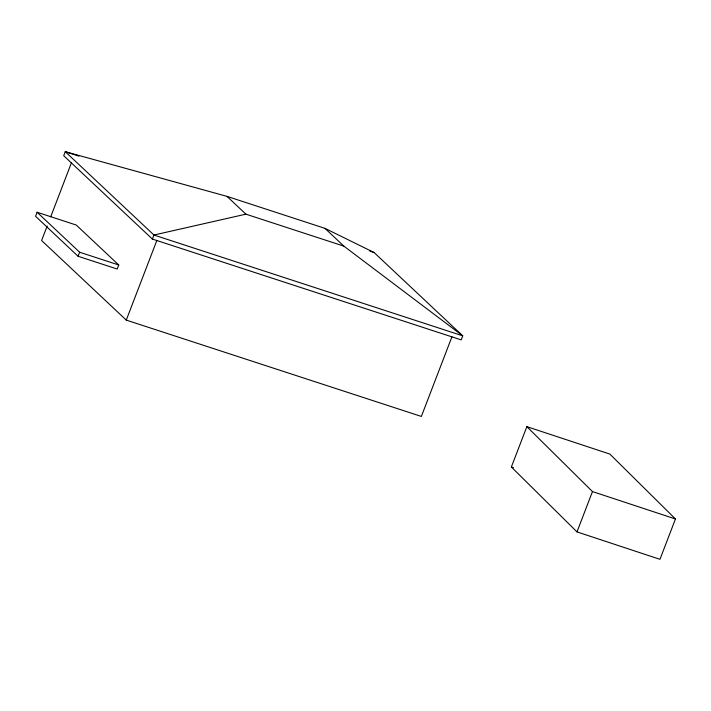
<?xml version="1.0" encoding="UTF-8"?>
<svg xmlns="http://www.w3.org/2000/svg" width="711" height="711" viewBox="0 0 711 711"><rect width="100%" height="100%" fill="white"/><g stroke="black" fill="none" stroke-linecap="round" stroke-linejoin="round"><path stroke-width="1.07" d="M37.096 212.251L35.55 216.286L78.077 256.262L117.199 269.034L118.755 264.999L76.219 225.023L37.096 212.251L79.632 252.227L118.755 264.999M47.166 226.036L41.602 240.522L126.274 320.101L421.365 416.442L451.938 336.801M50.739 216.731L71.384 162.943M78.077 256.262L79.632 252.227M152.385 239.065L153.931 235.03L245.908 214.162L343.884 246.148L462.745 335.85L461.199 339.885L152.385 239.065L63.714 155.718L65.261 151.683L226.978 196.369L324.954 228.355L374.075 252.503L462.745 335.85L153.931 235.03L65.261 151.683L78.965 156.162M126.274 320.101L156.847 240.46M511.369 466.985L526.851 426.653L609.834 454.062L675.45 518.977L659.968 559.317L576.985 531.908L511.369 466.985L513.466 467.678M576.985 531.908L592.467 491.568L526.851 426.653M369.862 251.125L374.075 252.503M592.467 491.568L675.45 518.977M324.954 228.355L343.884 246.148M226.978 196.369L245.908 214.162"/></g></svg>
